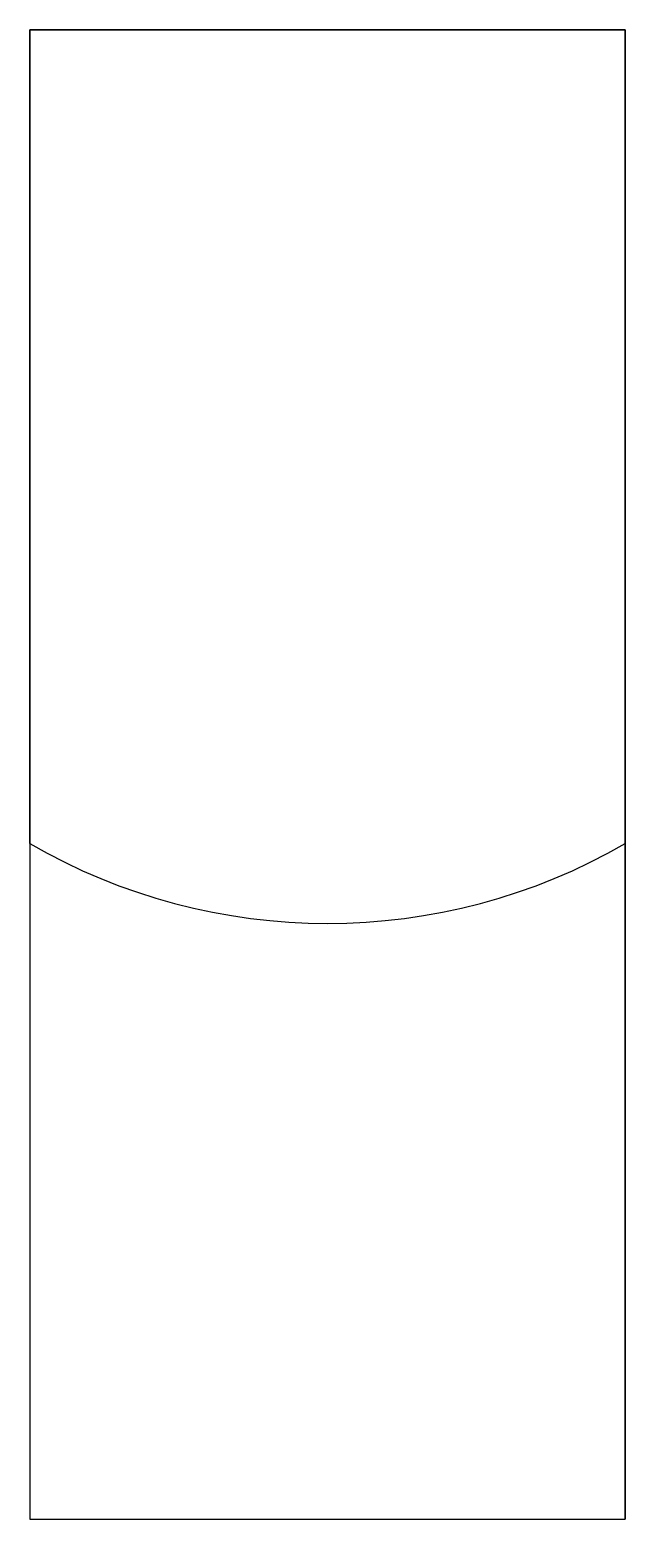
# Model space of a CAD drawing. Extents: x 0 to 2, y 0 to 5.
import ezdxf

# ---------------------------------------------------------------- set-up
doc = ezdxf.new("R2010")
doc.units = 0
doc.layers.get('0').update_dxf_attribs({"linetype": 'CONTINUOUS'})

# ---------------------------------------------------------------- blocks, each defined once
blk = doc.blocks.new('*U4')
at = {"color": 7}
for p, q in [((0, 5, 3), (2, 5, 3)), ((0, 5, 2), (0, 5, 3)), ((0, 5), (0, 5, 1)), ((0, 5, 3), (0, 0, 3)), ((0, 5), (0, 0)), ((2, 5), (0, 5)), ((0, 2.267949, 2), (0, 5, 2)), ((0, 5, 2), (2, 5, 2)), ((0, 5, 1), (0, 2.267949, 1)), ((2, 5, 1), (0, 5, 1)), ((2, 5, 2), (2, 5, 3)), ((2, 5), (2, 5, 1)), ((2, 5, 3), (2, 0, 3)), ((2, 0), (2, 5)), ((2, 5, 2), (2, 2.267949, 2)), ((2, 2.267949, 1), (2, 5, 1)), ((0, 2.267949, 1), (0, 2.267949, 2)), ((2, 2.267949, 1), (2, 2.267949, 2)), ((1, 2, 1), (1, 2, 2)), ((0, 0), (0, 0, 3)), ((0, 0, 3), (2, 0, 3)), ((0, 0), (2, 0)), ((2, 0, 3), (2, 0))]:
    blk.add_line(p, q, dxfattribs=at)
for centre in [(1, 4, 1), (1, 4, 2)]:
    blk.add_arc(centre, 2, 240, 300, dxfattribs=at)

msp = doc.modelspace()

# ---------------------------------------------------------------- block references
msp.add_blockref('*U4', (0, 0))

doc.saveas('drawing.dxf')
